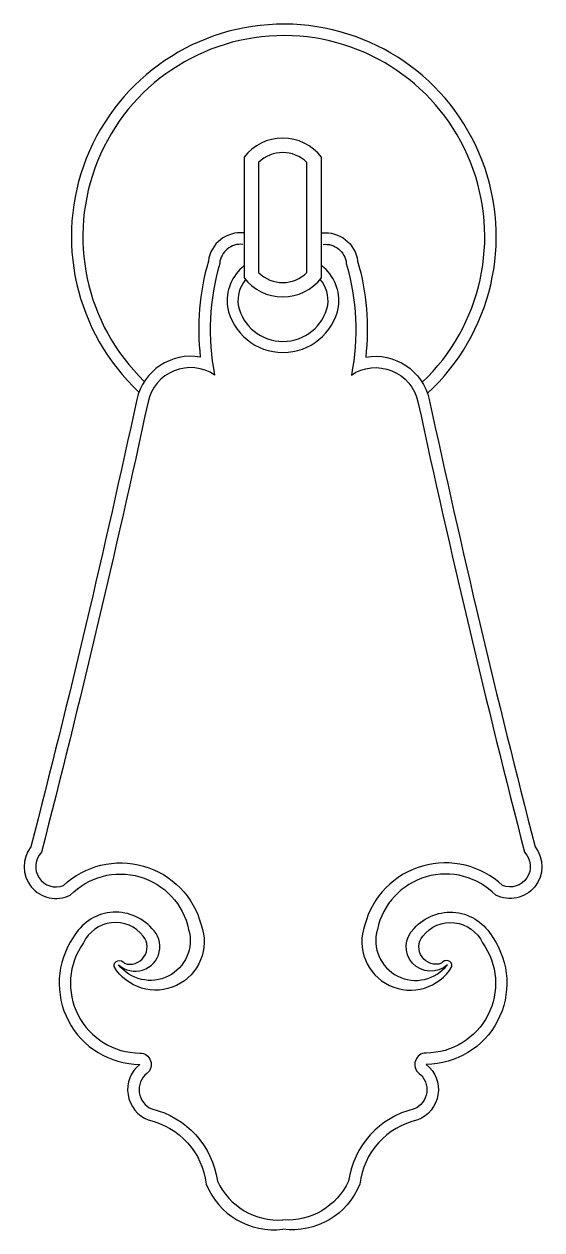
# Model space of a CAD drawing. Header units: metres. Extents: x 506 to 588, y 193 to 385.
import ezdxf

# ---------------------------------------------------------------- set-up
doc = ezdxf.new("R2010")
doc.units = ezdxf.units.M
doc.layers.add('3', color=3, linetype='Continuous')
doc.layers.add('4', color=4, linetype='Continuous')

msp = doc.modelspace()

# ---------------------------------------------------------------- linework, layer by layer
at = {"layer": '3'}
msp.add_lwpolyline([(543.15, 362.98), (543.15, 345.41, 0.41), (550.89, 345.41), (550.89, 362.98, 0.41)], format="xyb", close=True, dxfattribs=at)
for points in [[(540.65, 349.91, 0.42), (536.95, 346.88, 0.12), (536.14, 329.05, 0.53), (525.5, 324.77, -0.01), (508.47, 252.85, 0.8), (512, 247.53, -0.57), (533.99, 241.25, -0.91), (520.07, 234.6, -0.83), (521.72, 235.12, 0.75), (524.74, 239.46, 0.56), (515.19, 238.38, 0.61), (524.2, 220.8, -0.71), (525.33, 217.54, 0.57), (526.1, 211.87, -0.31), (536.58, 200.34, 0.31), (547.06, 194.16, 0.33)], [(553.47, 349.91, -0.42), (557.17, 346.88, -0.12), (557.98, 329.05, -0.53), (568.62, 324.77, 0.01), (585.65, 252.85, -0.8), (582.12, 247.53, 0.57), (560.13, 241.25, 0.91), (574.05, 234.6, 0.83), (572.4, 235.12, -0.75), (569.38, 239.46, -0.56), (578.93, 238.38, -0.61), (569.92, 220.8, 0.71), (568.79, 217.54, -0.57), (568.02, 211.87, 0.31), (557.54, 200.34, -0.31), (547.06, 194.16, -0.33)], [(541.06, 344.28, 0.2), (539.89, 340.22, 0.81), (554.23, 340.22, 0.2), (553.02, 344.33, 0.2)]]:
    msp.add_lwpolyline(points, format="xyb", dxfattribs=at)
msp.add_arc((547.19, 351.15), 32.1, 313.57, 226.04, dxfattribs=at)
at = {"layer": '4'}
msp.add_lwpolyline([(540.85, 363.85), (540.85, 344.55, 0.49), (553.19, 344.55), (553.19, 363.85, 0.49)], format="xyb", close=True, dxfattribs=at)
for points in [[(540.85, 351.74, 0.41), (535.14, 347.23, 0.1), (533.85, 331.91, 0.4), (523.71, 325.16, -0.01), (506.8, 253.72, 0.8), (513.08, 246, -0.6), (531.99, 240.53, -0.83), (520.81, 234.9, 1), (526.12, 240.69, 0.52), (513.56, 239.24, 0.6), (524.19, 218.97, 0.58), (525.55, 210.12, -0.32), (534.79, 199.86, 0.34), (547.06, 192.65)], [(553.27, 351.74, -0.41), (558.98, 347.23, -0.1), (560.27, 331.91, -0.4), (570.41, 325.16, 0.01), (587.32, 253.72, -0.8), (581.04, 246, 0.6), (562.13, 240.53, 0.83), (573.31, 234.9, -1), (568, 240.69, -0.52), (580.56, 239.24, -0.6), (569.93, 218.97, -0.58), (568.57, 210.12, 0.32), (559.33, 199.86, -0.34), (547.06, 192.65)], [(540.88, 346.53, 0.26), (538.17, 339.94, 0.82), (555.95, 339.94, 0.26), (553.24, 346.53)]]:
    msp.add_lwpolyline(points, format="xyb", dxfattribs=at)
msp.add_arc((547.19, 351.15), 33.93, 312.55, 227, dxfattribs=at)

doc.saveas('drawing.dxf')
